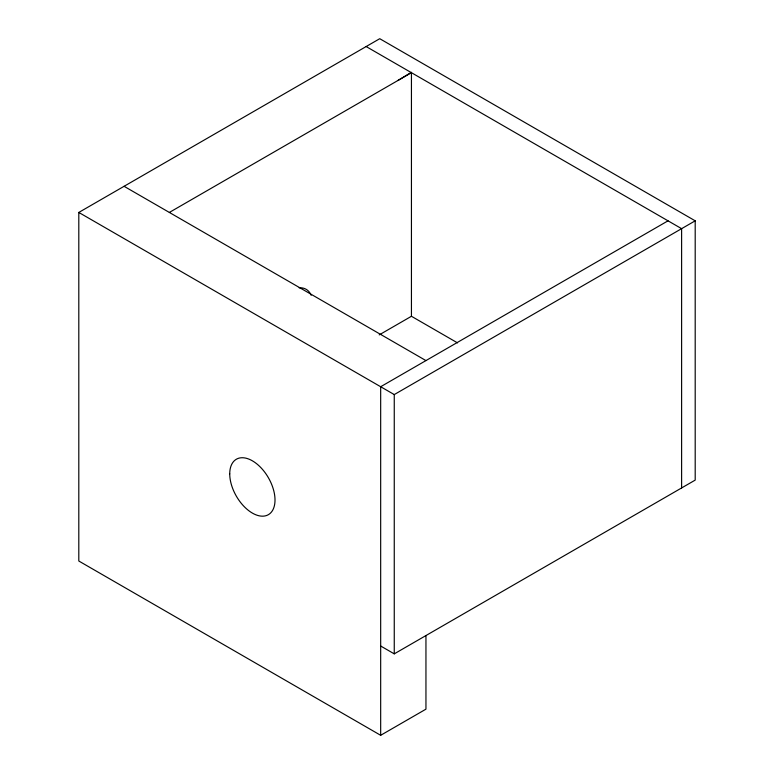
<?xml version="1.0" encoding="UTF-8"?>
<svg xmlns="http://www.w3.org/2000/svg" width="774" height="774" viewBox="0 0 774 774"><rect width="100%" height="100%" fill="white"/><g stroke="black" fill="none" stroke-linecap="round" stroke-linejoin="round"><path stroke-width="1.16" d="M425.952 635.551L425.952 709.158L380.673 735.3L78.803 561.015L78.803 212.444L379.744 38.7L695.197 220.822L695.197 480.103L394.256 653.856L380.673 646.009M411.439 72.282L397.855 80.525M169.361 212.444L411.439 72.688L411.439 316.276L457.521 342.882M379.212 334.89L411.439 316.276M668.03 220.822L380.673 386.729L380.673 735.3M78.803 212.444L394.256 394.576L695.197 220.822M366.16 46.546L681.613 228.669L681.613 487.949M124.082 186.302L425.952 360.587M394.256 394.576L394.256 653.856M299.161 287.831A32.015 18.489 -60 0 1 311.187 295.3M229.733 473.872A32.015 18.489 60 0 0 263.692 516.123A32.015 18.489 60 0 0 263.692 470.844A32.015 18.489 60 0 0 229.733 473.872"/></g></svg>
